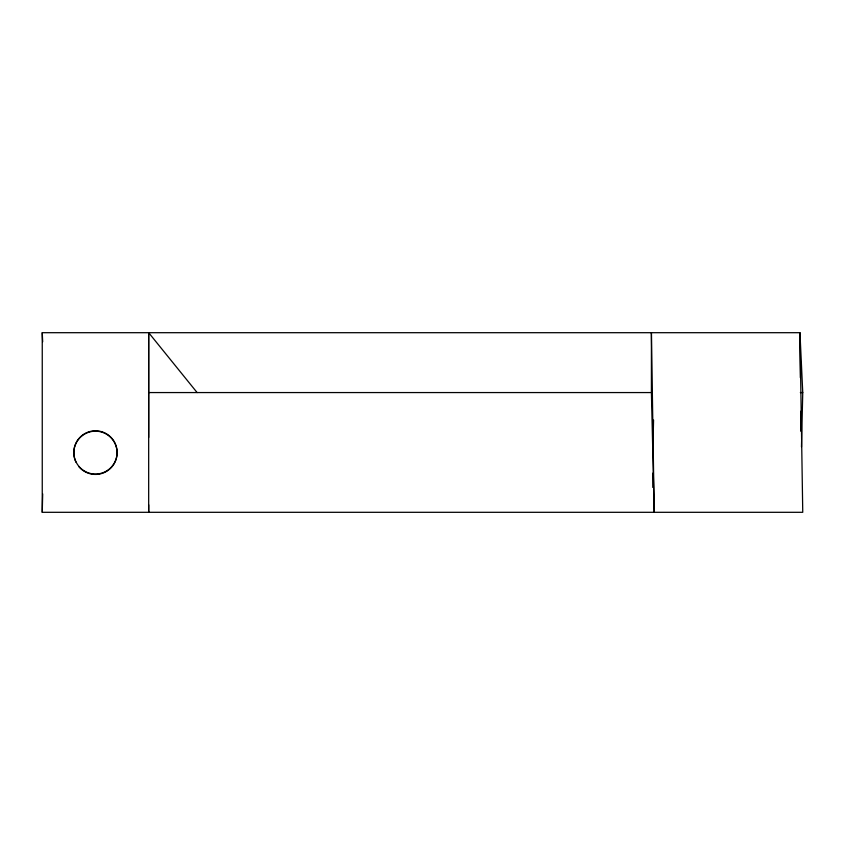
<?xml version="1.0" encoding="UTF-8"?>
<svg xmlns="http://www.w3.org/2000/svg" width="845" height="845" viewBox="0 0 845 845"><rect width="100%" height="100%" fill="white"/><g stroke="black" fill="none" stroke-linecap="round" stroke-linejoin="round"><path stroke-width="1.27" d="M148.678 504.814L148.678 512.302L148.678 332.698L197.117 392.566M148.678 437.467L148.678 332.698M651.41 392.566L651.41 332.698L654.21 512.302L651.41 392.566L148.678 392.566M652.805 487.449L652.921 473.063M653.122 450.818L653.28 432.513M42.25 512.302L42.25 332.698L799.962 332.698L802.75 512.302L42.25 512.302L42.683 493.881M652.836 451.209L653.565 420.028M801.482 446.91L802.75 392.566L799.951 332.698L800.342 377.599M800.352 392.566L802.75 392.566M42.25 332.698L42.672 341.813M800.637 411.272L800.806 431.235M75.965 462.183A21.632 21.632 0 0 1 95.295 431.161A21.632 21.632 0 0 1 115.11 461.866A21.632 21.632 0 0 1 78.881 466.693M84.648 471.172A21.632 21.632 0 0 0 117.096 452.434A21.632 21.632 0 0 0 84.648 433.696A21.632 21.632 0 0 0 84.648 471.172"/></g></svg>
